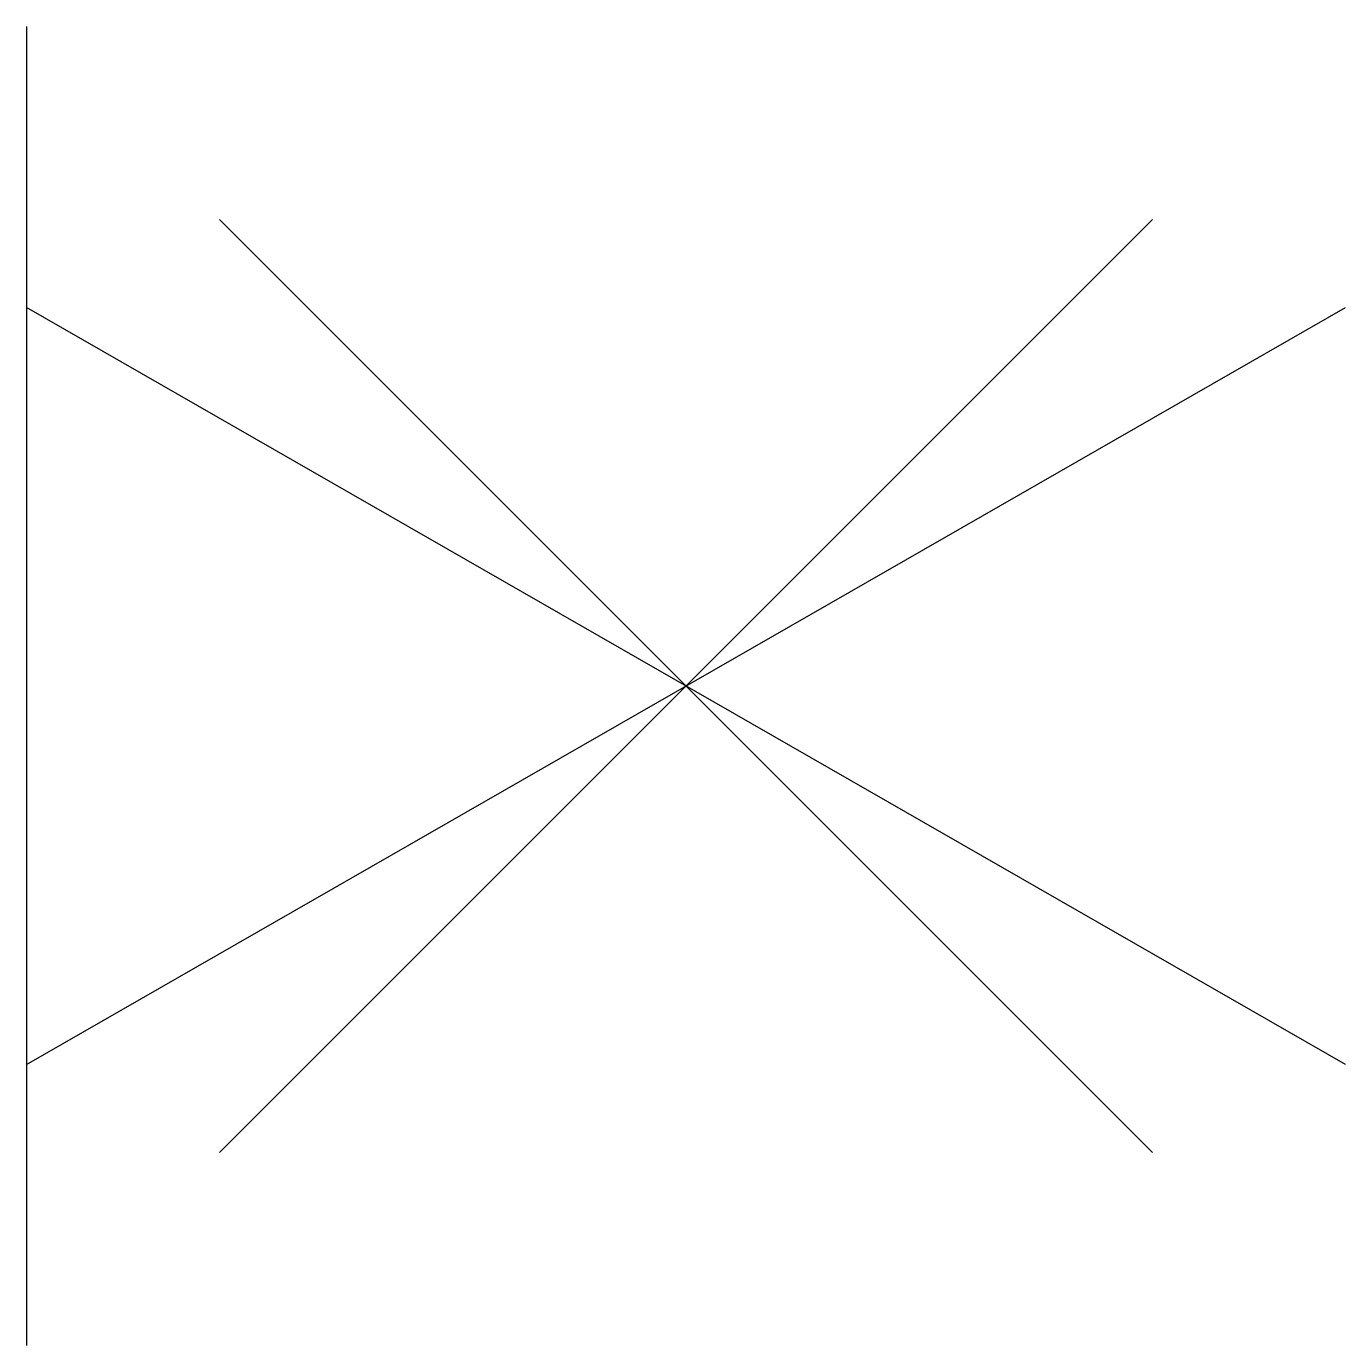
# Model space of a CAD drawing. Header units: metres. Extents: x 0 to 2.5, y -1.97 to 0.53.
import ezdxf

# ---------------------------------------------------------------- set-up
doc = ezdxf.new("R2010")
doc.units = ezdxf.units.M
doc.header["$MEASUREMENT"] = 0

msp = doc.modelspace()

# ---------------------------------------------------------------- linework, layer by layer
for p, q in [((0, 0.5325), (0, -1.9675)), ((0.3661, -1.6014), (2.1339, 0.1664)), ((2.1339, -1.6014), (0.3661, 0.1664)), ((2.5, -1.435), (0, 0)), ((0, -1.435), (2.5, 0))]:
    msp.add_line(p, q)

doc.saveas('drawing.dxf')
